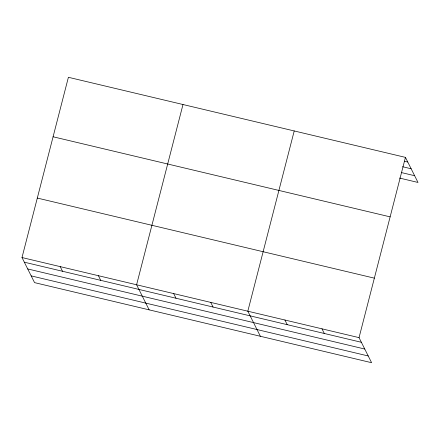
<?xml version="1.0" encoding="UTF-8"?>
<svg xmlns="http://www.w3.org/2000/svg" width="440" height="440" viewBox="0 0 440 440"><rect width="100%" height="100%" fill="white"/><g stroke="black" fill="none" stroke-linecap="round" stroke-linejoin="round"><path stroke-width="0.66" d="M405.444 157.377L359.046 337.634L371.602 362.709L34.556 282.623L22 257.548L68.398 77.292L405.444 157.377L418 182.452L399.465 178.046M182.996 104.522L136.593 284.779L149.149 309.854M294.217 130.95L247.819 311.207L260.376 336.281M404.465 161.238L407.77 162.024M402.54 166.722L411.147 168.768M401.385 172.562L414.623 175.709M53.086 136.774L390.132 216.865M37.312 198.066L374.358 278.152M22 257.548L359.046 337.634M24.326 262.196L361.372 342.287M27.704 268.939L364.749 349.025M31.18 275.886L368.225 355.971M321.97 328.829L324.297 333.476M284.895 320.018L287.221 324.665M210.744 302.395L213.07 307.048M173.668 293.59L176 298.238M98.395 275.704L100.727 280.352M60.198 266.624L62.524 271.277"/></g></svg>
